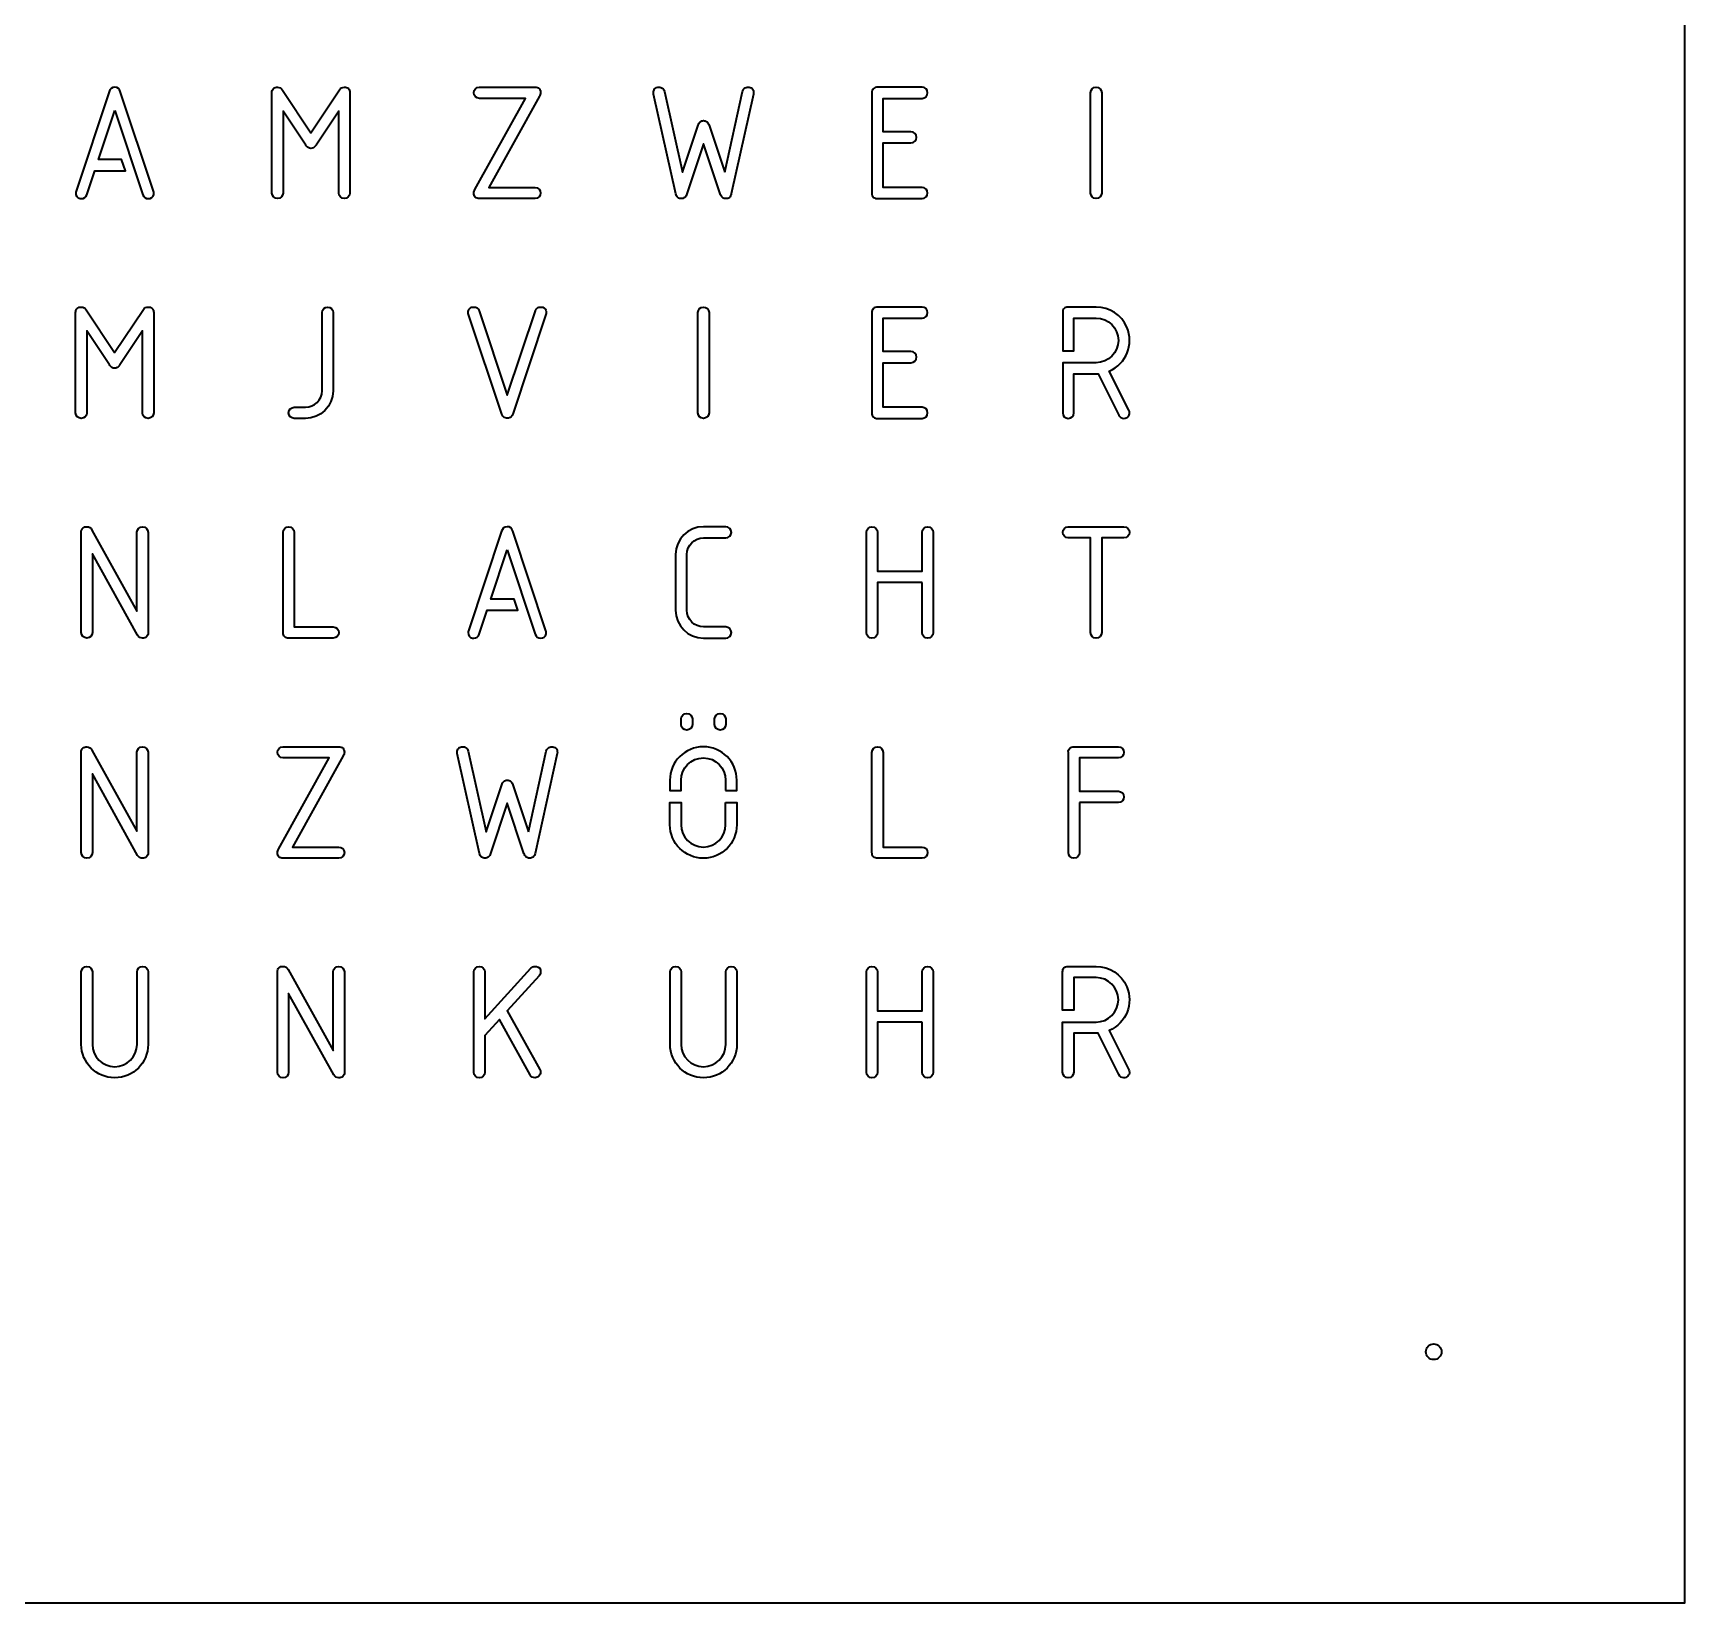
# Model space of a CAD drawing. Header units: inches. Extents: x 0 to 500, y -500 to 0.
# Drawn here: x 237 to 500, y -500 to -250 of the extents above; entities that cross this region are included whole.
import ezdxf

# ---------------------------------------------------------------- set-up
doc = ezdxf.new("R2010")
doc.units = ezdxf.units.IN
doc.header["$MEASUREMENT"] = 0
doc.layers.add('Nachzeichnen', color=7, linetype='Continuous')

msp = doc.modelspace()

# ---------------------------------------------------------------- linework, layer by layer
at = {"layer": 'Nachzeichnen', "color": 250, "lineweight": 35}
msp.add_lwpolyline([(0, -500), (500, -500), (500, 0), (0, 0), (0, -500)], dxfattribs=at)
for points, knots in [([(250.03, -262.33), (250.03, -262.33), (247.42, -270.15), (247.42, -270.15), (247.42, -270.15), (251.11, -270.15), (251.11, -270.15), (251.11, -270.15), (251.71, -271.93), (251.71, -271.93), (251.71, -271.93), (246.83, -271.93), (246.83, -271.93), (246.83, -271.93), (245.56, -275.76), (245.56, -275.76), (245.45, -276.14), (245.1, -276.39), (244.71, -276.36), (244.64, -276.37), (244.56, -276.37), (244.49, -276.36), (244.06, -276.3), (243.76, -275.9), (243.82, -275.47), (243.82, -275.38), (243.83, -275.28), (243.86, -275.19), (243.86, -275.19), (249.14, -259.34), (249.14, -259.34), (249.23, -258.92), (249.6, -258.63), (250.03, -258.63), (250.45, -258.62), (250.81, -258.9), (250.9, -259.31), (250.9, -259.31), (256.2, -275.19), (256.2, -275.19), (256.23, -275.28), (256.24, -275.38), (256.24, -275.47), (256.25, -275.55), (256.25, -275.62), (256.24, -275.69), (256.18, -276.12), (255.78, -276.42), (255.35, -276.36), (254.96, -276.39), (254.6, -276.14), (254.5, -275.76), (254.5, -275.76), (250.03, -262.33), (250.03, -262.33)], [0, 0, 0, 0, 1, 1, 1, 2, 2, 2, 3, 3, 3, 4, 4, 4, 5, 5, 5, 6, 6, 6, 7, 7, 7, 8, 8, 8, 9, 9, 9, 10, 10, 10, 11, 11, 11, 12, 12, 12, 13, 13, 13, 14, 14, 14, 15, 15, 15, 16, 16, 16, 17, 17, 17, 18, 18, 18, 18]), ([(280.41, -267.85), (280.51, -268.01), (280.64, -268.14), (280.8, -268.25), (281.06, -268.43), (281.41, -268.43), (281.67, -268.26), (281.83, -268.15), (281.96, -268.01), (282.07, -267.85), (282.07, -267.85), (285.68, -262.44), (285.68, -262.44), (285.68, -262.44), (285.68, -275.48), (285.68, -275.48), (285.68, -275.97), (286.08, -276.37), (286.57, -276.37), (287.06, -276.37), (287.45, -275.97), (287.45, -275.48), (287.45, -275.48), (287.45, -259.52), (287.45, -259.52), (287.47, -259.27), (287.39, -259.03), (287.22, -258.84), (287.04, -258.69), (286.8, -258.62), (286.57, -258.63), (286.26, -258.62), (285.98, -258.77), (285.81, -259.02), (285.81, -259.02), (281.25, -265.89), (281.25, -265.89), (281.25, -265.89), (276.71, -259.08), (276.71, -259.08), (276.54, -258.8), (276.25, -258.63), (275.93, -258.63), (275.69, -258.62), (275.45, -258.7), (275.27, -258.85), (275.1, -259.03), (275.02, -259.27), (275.04, -259.52), (275.04, -259.52), (275.04, -275.48), (275.04, -275.48), (275.04, -275.97), (275.44, -276.37), (275.93, -276.37), (276.42, -276.37), (276.81, -275.97), (276.81, -275.48), (276.81, -275.48), (276.81, -262.44), (276.81, -262.44), (276.81, -262.44), (280.41, -267.85), (280.41, -267.85)], [0, 0, 0, 0, 1, 1, 1, 2, 2, 2, 3, 3, 3, 4, 4, 4, 5, 5, 5, 6, 6, 6, 7, 7, 7, 8, 8, 8, 9, 9, 9, 10, 10, 10, 11, 11, 11, 12, 12, 12, 13, 13, 13, 14, 14, 14, 15, 15, 15, 16, 16, 16, 17, 17, 17, 18, 18, 18, 19, 19, 19, 20, 20, 20, 21, 21, 21, 21]), ([(307.35, -274.94), (307.25, -275.1), (307.19, -275.29), (307.18, -275.48), (307.15, -275.72), (307.23, -275.96), (307.39, -276.14), (307.57, -276.3), (307.82, -276.38), (308.06, -276.37), (308.06, -276.37), (316.93, -276.37), (316.93, -276.37), (317.42, -276.37), (317.82, -275.97), (317.82, -275.48), (317.82, -274.99), (317.42, -274.59), (316.93, -274.59), (316.93, -274.59), (309.58, -274.59), (309.58, -274.59), (309.58, -274.59), (317.64, -260.06), (317.64, -260.06), (317.75, -259.89), (317.81, -259.7), (317.82, -259.5), (317.83, -259.27), (317.76, -259.04), (317.61, -258.86), (317.43, -258.69), (317.18, -258.61), (316.93, -258.63), (316.93, -258.63), (308.06, -258.63), (308.06, -258.63), (307.57, -258.63), (307.18, -259.03), (307.18, -259.52), (307.18, -260.01), (307.57, -260.4), (308.06, -260.4), (308.06, -260.4), (315.43, -260.4), (315.43, -260.4), (315.43, -260.4), (307.35, -274.94), (307.35, -274.94)], [0, 0, 0, 0, 1, 1, 1, 2, 2, 2, 3, 3, 3, 4, 4, 4, 5, 5, 5, 6, 6, 6, 7, 7, 7, 8, 8, 8, 9, 9, 9, 10, 10, 10, 11, 11, 11, 12, 12, 12, 13, 13, 13, 14, 14, 14, 15, 15, 15, 16, 16, 16, 16]), ([(347.12, -272.15), (347.12, -272.15), (344.64, -264.69), (344.64, -264.69), (344.58, -264.49), (344.47, -264.31), (344.32, -264.16), (344.16, -264.02), (343.96, -263.95), (343.75, -263.95), (343.55, -263.95), (343.35, -264.02), (343.2, -264.15), (343.05, -264.3), (342.94, -264.49), (342.88, -264.69), (342.88, -264.69), (340.38, -272.18), (340.38, -272.18), (340.38, -272.18), (337.53, -259.33), (337.53, -259.33), (337.49, -259.11), (337.36, -258.91), (337.18, -258.77), (337.02, -258.68), (336.84, -258.63), (336.66, -258.63), (336.4, -258.62), (336.15, -258.71), (335.97, -258.88), (335.82, -259.06), (335.75, -259.29), (335.77, -259.52), (335.77, -259.59), (335.78, -259.66), (335.8, -259.72), (335.8, -259.72), (339.33, -275.6), (339.33, -275.6), (339.37, -275.84), (339.49, -276.05), (339.67, -276.21), (339.82, -276.32), (340.01, -276.38), (340.2, -276.37), (340.39, -276.37), (340.58, -276.31), (340.73, -276.19), (340.91, -276.04), (341.04, -275.83), (341.1, -275.6), (341.1, -275.6), (343.75, -267.63), (343.75, -267.63), (343.75, -267.63), (346.41, -275.6), (346.41, -275.6), (346.48, -275.83), (346.61, -276.04), (346.79, -276.2), (346.93, -276.31), (347.11, -276.37), (347.3, -276.37), (347.5, -276.38), (347.7, -276.32), (347.86, -276.19), (348.03, -276.05), (348.14, -275.85), (348.17, -275.63), (348.17, -275.63), (351.7, -259.72), (351.7, -259.72), (351.72, -259.66), (351.73, -259.59), (351.73, -259.52), (351.75, -259.27), (351.66, -259.02), (351.49, -258.83), (351.31, -258.69), (351.08, -258.62), (350.84, -258.63), (350.62, -258.62), (350.41, -258.69), (350.24, -258.83), (350.1, -258.97), (350.01, -259.14), (349.97, -259.33), (349.97, -259.33), (347.12, -272.15), (347.12, -272.15)], [0, 0, 0, 0, 1, 1, 1, 2, 2, 2, 3, 3, 3, 4, 4, 4, 5, 5, 5, 6, 6, 6, 7, 7, 7, 8, 8, 8, 9, 9, 9, 10, 10, 10, 11, 11, 11, 12, 12, 12, 13, 13, 13, 14, 14, 14, 15, 15, 15, 16, 16, 16, 17, 17, 17, 18, 18, 18, 19, 19, 19, 20, 20, 20, 21, 21, 21, 22, 22, 22, 23, 23, 23, 24, 24, 24, 25, 25, 25, 26, 26, 26, 27, 27, 27, 28, 28, 28, 29, 29, 29, 30, 30, 30, 30]), ([(378.55, -258.63), (378.55, -258.63), (378.55, -258.63), (378.55, -258.63), (379.04, -258.63), (379.43, -259.03), (379.43, -259.52), (379.43, -260.01), (379.04, -260.41), (378.55, -260.41), (378.55, -260.41), (372.34, -260.41), (372.34, -260.41), (372.34, -260.41), (372.34, -265.73), (372.34, -265.73), (372.34, -265.73), (376.75, -265.73), (376.75, -265.73), (376.76, -265.73), (376.77, -265.73), (376.77, -265.73), (377.26, -265.73), (377.66, -266.12), (377.66, -266.61), (377.66, -267.1), (377.26, -267.5), (376.77, -267.5), (376.77, -267.5), (372.34, -267.5), (372.34, -267.5), (372.34, -267.5), (372.34, -274.59), (372.34, -274.59), (372.34, -274.59), (378.55, -274.59), (378.55, -274.59), (379.04, -274.59), (379.43, -274.99), (379.43, -275.48), (379.43, -275.97), (379.04, -276.37), (378.55, -276.37), (378.55, -276.37), (371.45, -276.37), (371.45, -276.37), (371.23, -276.38), (371.01, -276.31), (370.83, -276.18), (370.64, -276), (370.55, -275.74), (370.56, -275.48), (370.56, -275.48), (370.56, -259.52), (370.56, -259.52), (370.55, -259.28), (370.63, -259.05), (370.78, -258.86), (370.96, -258.7), (371.21, -258.62), (371.45, -258.63), (371.45, -258.63), (378.55, -258.63), (378.55, -258.63)], [0, 0, 0, 0, 1, 1, 1, 2, 2, 2, 3, 3, 3, 4, 4, 4, 5, 5, 5, 6, 6, 6, 7, 7, 7, 8, 8, 8, 9, 9, 9, 10, 10, 10, 11, 11, 11, 12, 12, 12, 13, 13, 13, 14, 14, 14, 15, 15, 15, 16, 16, 16, 17, 17, 17, 18, 18, 18, 19, 19, 19, 20, 20, 20, 21, 21, 21, 21]), ([(407.14, -259.52), (407.14, -259.03), (406.74, -258.63), (406.25, -258.63), (405.77, -258.63), (405.37, -259.03), (405.37, -259.52), (405.37, -259.52), (405.37, -275.48), (405.37, -275.48), (405.37, -275.97), (405.77, -276.37), (406.26, -276.37), (406.75, -276.37), (407.14, -275.97), (407.14, -275.48), (407.14, -275.48), (407.14, -259.52), (407.14, -259.52)], [0, 0, 0, 0, 1, 1, 1, 2, 2, 2, 3, 3, 3, 4, 4, 4, 5, 5, 5, 6, 6, 6, 6]), ([(249.17, -302.85), (249.27, -303.01), (249.4, -303.14), (249.55, -303.25), (249.81, -303.43), (250.16, -303.43), (250.42, -303.26), (250.58, -303.15), (250.72, -303.01), (250.82, -302.85), (250.82, -302.85), (254.43, -297.43), (254.43, -297.43), (254.43, -297.43), (254.43, -310.48), (254.43, -310.48), (254.43, -310.97), (254.83, -311.37), (255.32, -311.37), (255.81, -311.37), (256.21, -310.97), (256.21, -310.48), (256.21, -310.48), (256.21, -294.52), (256.21, -294.52), (256.23, -294.27), (256.14, -294.03), (255.97, -293.84), (255.79, -293.69), (255.56, -293.62), (255.32, -293.63), (255.02, -293.62), (254.73, -293.77), (254.57, -294.02), (254.57, -294.02), (250, -300.89), (250, -300.89), (250, -300.89), (245.46, -294.08), (245.46, -294.08), (245.29, -293.8), (245, -293.63), (244.68, -293.63), (244.44, -293.62), (244.21, -293.69), (244.02, -293.85), (243.86, -294.03), (243.77, -294.27), (243.79, -294.52), (243.79, -294.52), (243.79, -310.48), (243.79, -310.48), (243.79, -310.97), (244.19, -311.37), (244.68, -311.37), (245.17, -311.37), (245.56, -310.97), (245.56, -310.48), (245.56, -310.48), (245.56, -297.43), (245.56, -297.43), (245.56, -297.43), (249.17, -302.85), (249.17, -302.85)], [0, 0, 0, 0, 1, 1, 1, 2, 2, 2, 3, 3, 3, 4, 4, 4, 5, 5, 5, 6, 6, 6, 7, 7, 7, 8, 8, 8, 9, 9, 9, 10, 10, 10, 11, 11, 11, 12, 12, 12, 13, 13, 13, 14, 14, 14, 15, 15, 15, 16, 16, 16, 17, 17, 17, 18, 18, 18, 19, 19, 19, 20, 20, 20, 21, 21, 21, 21]), ([(284.79, -294.52), (284.79, -294.03), (284.4, -293.63), (283.91, -293.63), (283.42, -293.63), (283.02, -294.03), (283.02, -294.52), (283.02, -294.52), (283.02, -306.93), (283.02, -306.93), (283.02, -306.94), (283.02, -306.95), (283.02, -306.96), (283.01, -308.42), (281.82, -309.6), (280.36, -309.59), (280.36, -309.59), (278.59, -309.59), (278.59, -309.59), (278.1, -309.59), (277.7, -309.99), (277.7, -310.48), (277.7, -310.97), (278.1, -311.37), (278.59, -311.37), (278.59, -311.37), (280.36, -311.37), (280.36, -311.37), (282.8, -311.38), (284.78, -309.41), (284.79, -306.97), (284.79, -306.96), (284.79, -306.95), (284.79, -306.93), (284.79, -306.93), (284.79, -294.52), (284.79, -294.52)], [0, 0, 0, 0, 1, 1, 1, 2, 2, 2, 3, 3, 3, 4, 4, 4, 5, 5, 5, 6, 6, 6, 7, 7, 7, 8, 8, 8, 9, 9, 9, 10, 10, 10, 11, 11, 11, 12, 12, 12, 12]), ([(318.67, -294.8), (318.7, -294.71), (318.71, -294.61), (318.71, -294.52), (318.73, -294.26), (318.64, -294.01), (318.45, -293.82), (318.27, -293.69), (318.05, -293.63), (317.82, -293.63), (317.61, -293.62), (317.41, -293.69), (317.25, -293.81), (317.12, -293.93), (317.02, -294.07), (316.98, -294.24), (316.98, -294.24), (312.5, -307.66), (312.5, -307.66), (312.5, -307.66), (308.03, -294.24), (308.03, -294.24), (307.97, -294.06), (307.86, -293.9), (307.71, -293.78), (307.56, -293.68), (307.37, -293.63), (307.18, -293.63), (306.94, -293.62), (306.7, -293.7), (306.52, -293.85), (306.36, -294.03), (306.28, -294.28), (306.29, -294.52), (306.29, -294.61), (306.31, -294.71), (306.33, -294.8), (306.33, -294.8), (311.63, -310.68), (311.63, -310.68), (311.75, -311.16), (312.23, -311.46), (312.72, -311.34), (313.04, -311.26), (313.29, -311.01), (313.37, -310.68), (313.37, -310.68), (318.67, -294.8), (318.67, -294.8)], [0, 0, 0, 0, 1, 1, 1, 2, 2, 2, 3, 3, 3, 4, 4, 4, 5, 5, 5, 6, 6, 6, 7, 7, 7, 8, 8, 8, 9, 9, 9, 10, 10, 10, 11, 11, 11, 12, 12, 12, 13, 13, 13, 14, 14, 14, 15, 15, 15, 16, 16, 16, 16]), ([(344.63, -294.52), (344.63, -294.03), (344.23, -293.63), (343.74, -293.63), (343.25, -293.63), (342.86, -294.03), (342.86, -294.52), (342.86, -294.52), (342.86, -310.48), (342.86, -310.48), (342.86, -310.97), (343.25, -311.37), (343.74, -311.37), (344.23, -311.37), (344.63, -310.97), (344.63, -310.48), (344.63, -310.48), (344.63, -294.52), (344.63, -294.52)], [0, 0, 0, 0, 1, 1, 1, 2, 2, 2, 3, 3, 3, 4, 4, 4, 5, 5, 5, 6, 6, 6, 6]), ([(378.55, -293.63), (378.55, -293.63), (378.55, -293.63), (378.55, -293.63), (379.04, -293.63), (379.43, -294.03), (379.43, -294.52), (379.43, -295.01), (379.04, -295.4), (378.55, -295.4), (378.55, -295.4), (372.34, -295.4), (372.34, -295.4), (372.34, -295.4), (372.34, -300.72), (372.34, -300.72), (372.34, -300.72), (376.75, -300.72), (376.75, -300.72), (376.76, -300.72), (376.77, -300.72), (376.77, -300.72), (377.26, -300.72), (377.66, -301.12), (377.66, -301.61), (377.66, -302.1), (377.26, -302.5), (376.77, -302.5), (376.77, -302.5), (372.34, -302.5), (372.34, -302.5), (372.34, -302.5), (372.34, -309.59), (372.34, -309.59), (372.34, -309.59), (378.55, -309.59), (378.55, -309.59), (379.04, -309.59), (379.43, -309.99), (379.43, -310.48), (379.43, -310.97), (379.04, -311.37), (378.55, -311.37), (378.55, -311.37), (371.45, -311.37), (371.45, -311.37), (371.23, -311.38), (371.01, -311.31), (370.83, -311.18), (370.64, -311), (370.55, -310.74), (370.56, -310.48), (370.56, -310.48), (370.56, -294.52), (370.56, -294.52), (370.55, -294.28), (370.63, -294.05), (370.78, -293.86), (370.96, -293.7), (371.21, -293.62), (371.45, -293.63), (371.45, -293.63), (378.55, -293.63), (378.55, -293.63)], [0, 0, 0, 0, 1, 1, 1, 2, 2, 2, 3, 3, 3, 4, 4, 4, 5, 5, 5, 6, 6, 6, 7, 7, 7, 8, 8, 8, 9, 9, 9, 10, 10, 10, 11, 11, 11, 12, 12, 12, 13, 13, 13, 14, 14, 14, 15, 15, 15, 16, 16, 16, 17, 17, 17, 18, 18, 18, 19, 19, 19, 20, 20, 20, 21, 21, 21, 21]), ([(406.26, -295.4), (408.21, -295.4), (409.8, -296.99), (409.8, -298.95), (409.8, -300.91), (408.21, -302.5), (406.25, -302.5), (406.25, -302.5), (400.93, -302.5), (400.93, -302.5), (400.93, -302.5), (400.93, -310.48), (400.93, -310.48), (400.93, -310.97), (401.33, -311.37), (401.82, -311.37), (402.31, -311.37), (402.71, -310.97), (402.71, -310.48), (402.71, -310.48), (402.71, -304.27), (402.71, -304.27), (402.71, -304.27), (406.25, -304.27), (406.25, -304.27), (406.36, -304.27), (406.47, -304.27), (406.58, -304.26), (406.58, -304.26), (409.88, -310.87), (409.88, -310.87), (410.02, -311.19), (410.34, -311.38), (410.69, -311.37), (410.92, -311.37), (411.15, -311.27), (411.31, -311.1), (411.48, -310.94), (411.58, -310.71), (411.58, -310.48), (411.57, -310.34), (411.53, -310.2), (411.47, -310.08), (411.47, -310.08), (408.35, -303.84), (408.35, -303.84), (411.05, -302.68), (412.3, -299.56), (411.15, -296.86), (410.31, -294.9), (408.38, -293.63), (406.25, -293.63), (406.25, -293.63), (401.82, -293.63), (401.82, -293.63), (401.68, -293.63), (401.55, -293.65), (401.42, -293.69), (401.21, -293.76), (401.04, -293.93), (400.98, -294.15), (400.95, -294.27), (400.93, -294.39), (400.93, -294.52), (400.93, -294.52), (400.93, -300.6), (400.93, -300.6), (400.93, -300.6), (402.71, -300.6), (402.71, -300.6), (402.71, -300.6), (402.71, -295.4), (402.71, -295.4), (402.71, -295.4), (406.25, -295.4), (406.25, -295.4)], [0, 0, 0, 0, 1, 1, 1, 2, 2, 2, 3, 3, 3, 4, 4, 4, 5, 5, 5, 6, 6, 6, 7, 7, 7, 8, 8, 8, 9, 9, 9, 10, 10, 10, 11, 11, 11, 12, 12, 12, 13, 13, 13, 14, 14, 14, 15, 15, 15, 16, 16, 16, 17, 17, 17, 18, 18, 18, 19, 19, 19, 20, 20, 20, 21, 21, 21, 22, 22, 22, 23, 23, 23, 24, 24, 24, 25, 25, 25, 25]), ([(253.66, -345.91), (253.81, -346.2), (254.11, -346.37), (254.44, -346.35), (254.67, -346.37), (254.9, -346.3), (255.08, -346.15), (255.26, -345.97), (255.34, -345.72), (255.32, -345.47), (255.32, -345.47), (255.32, -329.51), (255.32, -329.51), (255.32, -329.02), (254.93, -328.62), (254.44, -328.62), (253.95, -328.62), (253.55, -329.01), (253.55, -329.5), (253.55, -329.5), (253.55, -342.04), (253.55, -342.04), (253.55, -342.04), (246.39, -329.14), (246.39, -329.14), (246.24, -328.82), (245.92, -328.62), (245.57, -328.62), (245.34, -328.6), (245.11, -328.67), (244.93, -328.82), (244.75, -329), (244.66, -329.25), (244.68, -329.51), (244.68, -329.51), (244.68, -345.47), (244.68, -345.47), (244.68, -345.96), (245.08, -346.35), (245.57, -346.35), (246.06, -346.35), (246.46, -345.96), (246.46, -345.47), (246.46, -345.47), (246.46, -332.92), (246.46, -332.92), (246.46, -332.92), (253.66, -345.91), (253.66, -345.91)], [0, 0, 0, 0, 1, 1, 1, 2, 2, 2, 3, 3, 3, 4, 4, 4, 5, 5, 5, 6, 6, 6, 7, 7, 7, 8, 8, 8, 9, 9, 9, 10, 10, 10, 11, 11, 11, 12, 12, 12, 13, 13, 13, 14, 14, 14, 15, 15, 15, 16, 16, 16, 16]), ([(277.7, -346.35), (277.7, -346.35), (284.79, -346.35), (284.79, -346.35), (285.28, -346.35), (285.68, -345.96), (285.68, -345.47), (285.68, -344.98), (285.28, -344.58), (284.79, -344.58), (284.79, -344.58), (278.59, -344.58), (278.59, -344.58), (278.59, -344.58), (278.59, -329.51), (278.59, -329.51), (278.59, -329.02), (278.19, -328.62), (277.7, -328.62), (277.21, -328.62), (276.81, -329.02), (276.81, -329.51), (276.81, -329.51), (276.81, -345.47), (276.81, -345.47), (276.8, -345.72), (276.89, -345.98), (277.07, -346.16), (277.25, -346.3), (277.47, -346.37), (277.7, -346.35)], [0, 0, 0, 0, 1, 1, 1, 2, 2, 2, 3, 3, 3, 4, 4, 4, 5, 5, 5, 6, 6, 6, 7, 7, 7, 8, 8, 8, 9, 9, 9, 10, 10, 10, 10]), ([(312.5, -332.32), (312.5, -332.32), (309.89, -340.14), (309.89, -340.14), (309.89, -340.14), (313.58, -340.14), (313.58, -340.14), (313.58, -340.14), (314.17, -341.91), (314.17, -341.91), (314.17, -341.91), (309.3, -341.91), (309.3, -341.91), (309.3, -341.91), (308.02, -345.74), (308.02, -345.74), (307.92, -346.12), (307.57, -346.38), (307.18, -346.35), (307.1, -346.36), (307.03, -346.36), (306.96, -346.35), (306.53, -346.29), (306.23, -345.89), (306.29, -345.46), (306.29, -345.37), (306.3, -345.27), (306.33, -345.18), (306.33, -345.18), (311.61, -329.33), (311.61, -329.33), (311.7, -328.91), (312.07, -328.61), (312.5, -328.61), (312.91, -328.6), (313.28, -328.89), (313.37, -329.3), (313.37, -329.3), (318.66, -345.18), (318.66, -345.18), (318.69, -345.27), (318.71, -345.37), (318.71, -345.46), (318.71, -345.53), (318.71, -345.61), (318.71, -345.68), (318.65, -346.11), (318.25, -346.41), (317.82, -346.35), (317.43, -346.38), (317.07, -346.12), (316.97, -345.74), (316.97, -345.74), (312.5, -332.32), (312.5, -332.32)], [0, 0, 0, 0, 1, 1, 1, 2, 2, 2, 3, 3, 3, 4, 4, 4, 5, 5, 5, 6, 6, 6, 7, 7, 7, 8, 8, 8, 9, 9, 9, 10, 10, 10, 11, 11, 11, 12, 12, 12, 13, 13, 13, 14, 14, 14, 15, 15, 15, 16, 16, 16, 17, 17, 17, 18, 18, 18, 18]), ([(341.09, -341.92), (341.09, -343.39), (342.28, -344.58), (343.75, -344.58), (343.75, -344.58), (347.3, -344.58), (347.3, -344.58), (347.79, -344.58), (348.18, -344.98), (348.18, -345.47), (348.18, -345.96), (347.79, -346.36), (347.3, -346.36), (347.3, -346.36), (343.75, -346.36), (343.75, -346.36), (343.74, -346.36), (343.74, -346.36), (343.73, -346.36), (341.29, -346.35), (339.31, -344.37), (339.31, -341.92), (339.31, -341.92), (339.31, -333.05), (339.31, -333.05), (339.31, -333.05), (339.31, -333.04), (339.31, -333.04), (339.32, -330.6), (341.3, -328.62), (343.75, -328.62), (343.75, -328.62), (347.3, -328.62), (347.3, -328.62), (347.79, -328.62), (348.18, -329.02), (348.18, -329.51), (348.18, -330), (347.79, -330.39), (347.3, -330.39), (347.3, -330.39), (343.75, -330.39), (343.75, -330.39), (342.29, -330.39), (341.09, -331.57), (341.09, -333.03), (341.09, -333.04), (341.09, -333.05), (341.09, -333.05), (341.09, -333.05), (341.09, -341.92), (341.09, -341.92)], [0, 0, 0, 0, 1, 1, 1, 2, 2, 2, 3, 3, 3, 4, 4, 4, 5, 5, 5, 6, 6, 6, 7, 7, 7, 8, 8, 8, 9, 9, 9, 10, 10, 10, 11, 11, 11, 12, 12, 12, 13, 13, 13, 14, 14, 14, 15, 15, 15, 16, 16, 16, 17, 17, 17, 17]), ([(378.55, -337.49), (378.55, -337.49), (378.55, -345.47), (378.55, -345.47), (378.55, -345.96), (378.94, -346.36), (379.43, -346.36), (379.92, -346.36), (380.32, -345.96), (380.32, -345.47), (380.32, -345.47), (380.32, -329.51), (380.32, -329.51), (380.32, -329.02), (379.92, -328.62), (379.43, -328.62), (378.94, -328.62), (378.55, -329.02), (378.55, -329.51), (378.55, -329.52), (378.55, -329.53), (378.55, -329.54), (378.55, -329.54), (378.55, -335.71), (378.55, -335.71), (378.55, -335.71), (371.45, -335.71), (371.45, -335.71), (371.45, -335.71), (371.45, -329.51), (371.45, -329.51), (371.45, -329.02), (371.05, -328.62), (370.56, -328.62), (370.08, -328.62), (369.68, -329.02), (369.68, -329.51), (369.68, -329.51), (369.68, -345.47), (369.68, -345.47), (369.68, -345.96), (370.07, -346.36), (370.56, -346.36), (371.05, -346.36), (371.45, -345.96), (371.45, -345.47), (371.45, -345.47), (371.45, -337.49), (371.45, -337.49), (371.45, -337.49), (378.55, -337.49), (378.55, -337.49)], [0, 0, 0, 0, 1, 1, 1, 2, 2, 2, 3, 3, 3, 4, 4, 4, 5, 5, 5, 6, 6, 6, 7, 7, 7, 8, 8, 8, 9, 9, 9, 10, 10, 10, 11, 11, 11, 12, 12, 12, 13, 13, 13, 14, 14, 14, 15, 15, 15, 16, 16, 16, 17, 17, 17, 17]), ([(405.37, -345.47), (405.37, -345.96), (405.77, -346.36), (406.26, -346.36), (406.75, -346.36), (407.14, -345.96), (407.14, -345.47), (407.14, -345.47), (407.14, -330.39), (407.14, -330.39), (407.14, -330.39), (410.69, -330.39), (410.69, -330.39), (411.18, -330.39), (411.58, -330), (411.58, -329.51), (411.58, -329.02), (411.18, -328.62), (410.69, -328.62), (410.69, -328.62), (401.82, -328.62), (401.82, -328.62), (401.33, -328.62), (400.94, -329.02), (400.94, -329.51), (400.94, -330), (401.33, -330.39), (401.82, -330.39), (401.82, -330.39), (405.37, -330.39), (405.37, -330.39), (405.37, -330.39), (405.37, -345.47), (405.37, -345.47)], [0, 0, 0, 0, 1, 1, 1, 2, 2, 2, 3, 3, 3, 4, 4, 4, 5, 5, 5, 6, 6, 6, 7, 7, 7, 8, 8, 8, 9, 9, 9, 10, 10, 10, 11, 11, 11, 11]), ([(341.97, -359.23), (341.97, -358.74), (341.57, -358.34), (341.08, -358.34), (340.59, -358.34), (340.2, -358.74), (340.2, -359.23), (340.2, -359.23), (340.2, -360.12), (340.2, -360.12), (340.2, -360.61), (340.59, -361), (341.08, -361), (341.57, -361), (341.97, -360.61), (341.97, -360.12), (341.97, -360.12), (341.97, -359.23), (341.97, -359.23)], [0, 0, 0, 0, 1, 1, 1, 2, 2, 2, 3, 3, 3, 4, 4, 4, 5, 5, 5, 6, 6, 6, 6]), ([(347.29, -359.23), (347.29, -358.74), (346.89, -358.34), (346.4, -358.34), (345.91, -358.34), (345.52, -358.74), (345.52, -359.23), (345.52, -359.23), (345.52, -360.12), (345.52, -360.12), (345.52, -360.61), (345.91, -361), (346.4, -361), (346.89, -361), (347.29, -360.61), (347.29, -360.12), (347.29, -360.12), (347.29, -359.23), (347.29, -359.23)], [0, 0, 0, 0, 1, 1, 1, 2, 2, 2, 3, 3, 3, 4, 4, 4, 5, 5, 5, 6, 6, 6, 6]), ([(253.55, -364.54), (253.55, -364.54), (253.55, -377.08), (253.55, -377.08), (253.55, -377.08), (246.39, -364.18), (246.39, -364.18), (246.24, -363.86), (245.92, -363.66), (245.57, -363.66), (245.34, -363.64), (245.11, -363.71), (244.93, -363.86), (244.74, -364.04), (244.65, -364.29), (244.68, -364.54), (244.68, -364.54), (244.68, -380.51), (244.68, -380.51), (244.68, -381), (245.08, -381.39), (245.57, -381.39), (246.06, -381.39), (246.45, -381), (246.45, -380.51), (246.45, -380.51), (246.45, -367.96), (246.45, -367.96), (246.45, -367.96), (253.65, -380.95), (253.65, -380.95), (253.8, -381.24), (254.11, -381.41), (254.43, -381.39), (254.67, -381.41), (254.9, -381.34), (255.08, -381.19), (255.25, -381.01), (255.34, -380.76), (255.32, -380.51), (255.32, -380.51), (255.32, -364.54), (255.32, -364.54), (255.32, -364.05), (254.92, -363.66), (254.43, -363.66), (253.94, -363.66), (253.55, -364.05), (253.55, -364.54)], [0, 0, 0, 0, 1, 1, 1, 2, 2, 2, 3, 3, 3, 4, 4, 4, 5, 5, 5, 6, 6, 6, 7, 7, 7, 8, 8, 8, 9, 9, 9, 10, 10, 10, 11, 11, 11, 12, 12, 12, 13, 13, 13, 14, 14, 14, 15, 15, 15, 16, 16, 16, 16]), ([(276.1, -379.97), (276, -380.13), (275.94, -380.32), (275.93, -380.51), (275.9, -380.75), (275.98, -380.98), (276.14, -381.16), (276.32, -381.33), (276.57, -381.41), (276.81, -381.39), (276.81, -381.39), (285.68, -381.39), (285.68, -381.39), (286.17, -381.39), (286.57, -381), (286.57, -380.51), (286.57, -380.02), (286.17, -379.62), (285.68, -379.62), (285.68, -379.62), (278.33, -379.62), (278.33, -379.62), (278.33, -379.62), (286.39, -365.08), (286.39, -365.08), (286.5, -364.92), (286.56, -364.73), (286.57, -364.53), (286.58, -364.3), (286.51, -364.07), (286.36, -363.89), (286.18, -363.72), (285.93, -363.64), (285.68, -363.66), (285.68, -363.66), (276.81, -363.66), (276.81, -363.66), (276.32, -363.66), (275.93, -364.05), (275.93, -364.54), (275.93, -365.03), (276.32, -365.43), (276.81, -365.43), (276.81, -365.43), (284.17, -365.43), (284.17, -365.43), (284.17, -365.43), (276.1, -379.97), (276.1, -379.97)], [0, 0, 0, 0, 1, 1, 1, 2, 2, 2, 3, 3, 3, 4, 4, 4, 5, 5, 5, 6, 6, 6, 7, 7, 7, 8, 8, 8, 9, 9, 9, 10, 10, 10, 11, 11, 11, 12, 12, 12, 13, 13, 13, 14, 14, 14, 15, 15, 15, 16, 16, 16, 16]), ([(315.87, -377.18), (315.87, -377.18), (313.39, -369.72), (313.39, -369.72), (313.33, -369.52), (313.22, -369.33), (313.07, -369.19), (312.91, -369.05), (312.71, -368.97), (312.5, -368.98), (312.3, -368.97), (312.1, -369.04), (311.95, -369.18), (311.8, -369.32), (311.69, -369.51), (311.63, -369.72), (311.63, -369.72), (309.13, -377.2), (309.13, -377.2), (309.13, -377.2), (306.28, -364.36), (306.28, -364.36), (306.24, -364.13), (306.11, -363.93), (305.93, -363.8), (305.77, -363.7), (305.59, -363.65), (305.41, -363.66), (305.15, -363.64), (304.9, -363.73), (304.72, -363.91), (304.57, -364.09), (304.5, -364.32), (304.52, -364.55), (304.52, -364.61), (304.53, -364.68), (304.55, -364.75), (304.55, -364.75), (308.08, -380.63), (308.08, -380.63), (308.12, -380.86), (308.24, -381.08), (308.42, -381.23), (308.57, -381.35), (308.76, -381.4), (308.95, -381.39), (309.14, -381.4), (309.33, -381.34), (309.48, -381.22), (309.66, -381.06), (309.79, -380.86), (309.85, -380.63), (309.85, -380.63), (312.5, -372.66), (312.5, -372.66), (312.5, -372.66), (315.16, -380.63), (315.16, -380.63), (315.23, -380.86), (315.36, -381.07), (315.54, -381.23), (315.68, -381.34), (315.86, -381.4), (316.05, -381.39), (316.25, -381.4), (316.45, -381.34), (316.61, -381.22), (316.78, -381.07), (316.89, -380.87), (316.92, -380.66), (316.92, -380.66), (320.45, -364.75), (320.45, -364.75), (320.47, -364.68), (320.48, -364.61), (320.48, -364.55), (320.5, -364.29), (320.41, -364.04), (320.24, -363.86), (320.06, -363.71), (319.83, -363.64), (319.59, -363.66), (319.37, -363.65), (319.16, -363.72), (318.99, -363.86), (318.85, -363.99), (318.76, -364.17), (318.72, -364.36), (318.72, -364.36), (315.87, -377.18), (315.87, -377.18)], [0, 0, 0, 0, 1, 1, 1, 2, 2, 2, 3, 3, 3, 4, 4, 4, 5, 5, 5, 6, 6, 6, 7, 7, 7, 8, 8, 8, 9, 9, 9, 10, 10, 10, 11, 11, 11, 12, 12, 12, 13, 13, 13, 14, 14, 14, 15, 15, 15, 16, 16, 16, 17, 17, 17, 18, 18, 18, 19, 19, 19, 20, 20, 20, 21, 21, 21, 22, 22, 22, 23, 23, 23, 24, 24, 24, 25, 25, 25, 26, 26, 26, 27, 27, 27, 28, 28, 28, 29, 29, 29, 30, 30, 30, 30]), ([(347.27, -370.63), (347.27, -370.63), (347.27, -368.98), (347.27, -368.98), (347.27, -367.02), (345.68, -365.43), (343.72, -365.43), (341.77, -365.43), (340.18, -367.02), (340.18, -368.98), (340.18, -368.98), (340.18, -370.63), (340.18, -370.63), (340.18, -370.63), (338.4, -370.63), (338.4, -370.63), (338.4, -370.63), (338.4, -368.98), (338.4, -368.98), (338.4, -366.04), (340.79, -363.66), (343.72, -363.66), (346.66, -363.66), (349.05, -366.04), (349.05, -368.98), (349.05, -368.98), (349.05, -370.63), (349.05, -370.63), (349.05, -370.63), (347.27, -370.63), (347.27, -370.63)], [0, 0, 0, 0, 1, 1, 1, 2, 2, 2, 3, 3, 3, 4, 4, 4, 5, 5, 5, 6, 6, 6, 7, 7, 7, 8, 8, 8, 9, 9, 9, 10, 10, 10, 10]), ([(371.45, -381.39), (371.45, -381.39), (378.55, -381.39), (378.55, -381.39), (379.04, -381.39), (379.43, -381), (379.43, -380.51), (379.43, -380.02), (379.04, -379.62), (378.55, -379.62), (378.55, -379.62), (372.34, -379.62), (372.34, -379.62), (372.34, -379.62), (372.34, -364.55), (372.34, -364.55), (372.34, -364.06), (371.94, -363.66), (371.45, -363.66), (370.96, -363.66), (370.57, -364.06), (370.57, -364.55), (370.57, -364.55), (370.57, -380.51), (370.57, -380.51), (370.55, -380.76), (370.64, -381.02), (370.82, -381.2), (371, -381.34), (371.23, -381.41), (371.45, -381.39)], [0, 0, 0, 0, 1, 1, 1, 2, 2, 2, 3, 3, 3, 4, 4, 4, 5, 5, 5, 6, 6, 6, 7, 7, 7, 8, 8, 8, 9, 9, 9, 10, 10, 10, 10]), ([(403.6, -372.53), (403.6, -372.53), (409.81, -372.53), (409.81, -372.53), (410.3, -372.53), (410.69, -372.13), (410.69, -371.64), (410.69, -371.15), (410.3, -370.75), (409.81, -370.75), (409.81, -370.75), (403.6, -370.75), (403.6, -370.75), (403.6, -370.75), (403.6, -365.43), (403.6, -365.43), (403.6, -365.43), (409.81, -365.43), (409.81, -365.43), (410.3, -365.43), (410.69, -365.04), (410.69, -364.55), (410.69, -364.06), (410.3, -363.66), (409.81, -363.66), (409.81, -363.66), (402.71, -363.66), (402.71, -363.66), (402.47, -363.64), (402.23, -363.72), (402.05, -363.88), (401.88, -364.06), (401.8, -364.3), (401.83, -364.55), (401.83, -364.55), (401.83, -380.51), (401.83, -380.51), (401.82, -381), (402.22, -381.4), (402.71, -381.4), (403.2, -381.4), (403.6, -381), (403.6, -380.51), (403.6, -380.51), (403.6, -372.53), (403.6, -372.53)], [0, 0, 0, 0, 1, 1, 1, 2, 2, 2, 3, 3, 3, 4, 4, 4, 5, 5, 5, 6, 6, 6, 7, 7, 7, 8, 8, 8, 9, 9, 9, 10, 10, 10, 11, 11, 11, 12, 12, 12, 13, 13, 13, 14, 14, 14, 15, 15, 15, 15]), ([(347.27, -372.53), (347.27, -372.53), (347.27, -376.07), (347.27, -376.07), (347.27, -378.03), (345.68, -379.62), (343.72, -379.62), (341.77, -379.62), (340.18, -378.03), (340.18, -376.07), (340.18, -376.07), (340.18, -372.53), (340.18, -372.53), (340.18, -372.53), (338.4, -372.53), (338.4, -372.53), (338.4, -372.53), (338.4, -376.07), (338.4, -376.07), (338.4, -379.01), (340.79, -381.4), (343.72, -381.4), (346.66, -381.4), (349.05, -379.01), (349.05, -376.07), (349.05, -376.07), (349.05, -372.53), (349.05, -372.53), (349.05, -372.53), (347.27, -372.53), (347.27, -372.53)], [0, 0, 0, 0, 1, 1, 1, 2, 2, 2, 3, 3, 3, 4, 4, 4, 5, 5, 5, 6, 6, 6, 7, 7, 7, 8, 8, 8, 9, 9, 9, 10, 10, 10, 10]), ([(253.56, -411.05), (253.56, -413.01), (251.97, -414.6), (250.01, -414.6), (248.05, -414.6), (246.46, -413.01), (246.46, -411.05), (246.46, -411.05), (246.46, -399.52), (246.46, -399.52), (246.46, -399.03), (246.06, -398.63), (245.57, -398.63), (245.08, -398.63), (244.69, -399.03), (244.69, -399.52), (244.69, -399.52), (244.69, -411.05), (244.69, -411.05), (244.69, -413.99), (247.07, -416.37), (250.01, -416.37), (252.95, -416.37), (255.33, -413.99), (255.33, -411.05), (255.33, -411.05), (255.33, -399.52), (255.33, -399.52), (255.33, -399.03), (254.93, -398.63), (254.44, -398.63), (253.95, -398.63), (253.56, -399.03), (253.56, -399.52), (253.56, -399.52), (253.56, -411.05), (253.56, -411.05)], [0, 0, 0, 0, 1, 1, 1, 2, 2, 2, 3, 3, 3, 4, 4, 4, 5, 5, 5, 6, 6, 6, 7, 7, 7, 8, 8, 8, 9, 9, 9, 10, 10, 10, 11, 11, 11, 12, 12, 12, 12]), ([(284.79, -399.52), (284.79, -399.52), (284.79, -412.05), (284.79, -412.05), (284.79, -412.05), (277.63, -399.15), (277.63, -399.15), (277.48, -398.84), (277.16, -398.63), (276.81, -398.63), (276.58, -398.62), (276.36, -398.69), (276.17, -398.83), (275.99, -399.01), (275.9, -399.26), (275.93, -399.52), (275.93, -399.52), (275.93, -415.48), (275.93, -415.48), (275.93, -415.97), (276.32, -416.37), (276.81, -416.37), (277.3, -416.37), (277.7, -415.97), (277.7, -415.48), (277.7, -415.48), (277.7, -402.93), (277.7, -402.93), (277.7, -402.93), (284.9, -415.92), (284.9, -415.92), (285.05, -416.21), (285.36, -416.39), (285.68, -416.37), (285.91, -416.38), (286.14, -416.31), (286.33, -416.16), (286.5, -415.98), (286.59, -415.73), (286.57, -415.48), (286.57, -415.48), (286.57, -399.52), (286.57, -399.52), (286.57, -399.03), (286.17, -398.63), (285.68, -398.63), (285.19, -398.63), (284.79, -399.03), (284.79, -399.52)], [0, 0, 0, 0, 1, 1, 1, 2, 2, 2, 3, 3, 3, 4, 4, 4, 5, 5, 5, 6, 6, 6, 7, 7, 7, 8, 8, 8, 9, 9, 9, 10, 10, 10, 11, 11, 11, 12, 12, 12, 13, 13, 13, 14, 14, 14, 15, 15, 15, 16, 16, 16, 16]), ([(308.95, -415.48), (308.95, -415.48), (308.95, -409.62), (308.95, -409.62), (308.95, -409.62), (311.25, -407.1), (311.25, -407.1), (311.25, -407.1), (316.14, -415.9), (316.14, -415.9), (316.29, -416.2), (316.6, -416.38), (316.93, -416.37), (317.16, -416.36), (317.38, -416.27), (317.54, -416.09), (317.71, -415.94), (317.81, -415.71), (317.82, -415.48), (317.82, -415.33), (317.78, -415.17), (317.7, -415.04), (317.7, -415.04), (312.51, -405.7), (312.51, -405.7), (312.51, -405.7), (317.58, -400.13), (317.58, -400.13), (317.73, -399.96), (317.82, -399.75), (317.82, -399.52), (317.88, -399.09), (317.58, -398.69), (317.15, -398.63), (317.08, -398.62), (317, -398.62), (316.93, -398.63), (316.67, -398.63), (316.43, -398.74), (316.26, -398.93), (316.26, -398.93), (308.95, -406.98), (308.95, -406.98), (308.95, -406.98), (308.95, -399.52), (308.95, -399.52), (308.95, -399.03), (308.55, -398.63), (308.06, -398.63), (307.57, -398.63), (307.18, -399.03), (307.18, -399.52), (307.18, -399.52), (307.18, -415.48), (307.18, -415.48), (307.18, -415.97), (307.57, -416.37), (308.06, -416.37), (308.55, -416.37), (308.95, -415.97), (308.95, -415.48)], [0, 0, 0, 0, 1, 1, 1, 2, 2, 2, 3, 3, 3, 4, 4, 4, 5, 5, 5, 6, 6, 6, 7, 7, 7, 8, 8, 8, 9, 9, 9, 10, 10, 10, 11, 11, 11, 12, 12, 12, 13, 13, 13, 14, 14, 14, 15, 15, 15, 16, 16, 16, 17, 17, 17, 18, 18, 18, 19, 19, 19, 20, 20, 20, 20]), ([(347.29, -411.05), (347.29, -413.01), (345.7, -414.6), (343.74, -414.6), (341.78, -414.6), (340.19, -413.01), (340.19, -411.05), (340.19, -411.05), (340.19, -399.52), (340.19, -399.52), (340.19, -399.03), (339.8, -398.63), (339.31, -398.63), (338.82, -398.63), (338.42, -399.03), (338.42, -399.52), (338.42, -399.52), (338.42, -411.05), (338.42, -411.05), (338.42, -413.99), (340.8, -416.37), (343.74, -416.37), (346.68, -416.37), (349.06, -413.99), (349.06, -411.05), (349.06, -411.05), (349.06, -399.52), (349.06, -399.52), (349.06, -399.03), (348.66, -398.63), (348.17, -398.63), (347.68, -398.63), (347.29, -399.03), (347.29, -399.52), (347.29, -399.52), (347.29, -411.05), (347.29, -411.05)], [0, 0, 0, 0, 1, 1, 1, 2, 2, 2, 3, 3, 3, 4, 4, 4, 5, 5, 5, 6, 6, 6, 7, 7, 7, 8, 8, 8, 9, 9, 9, 10, 10, 10, 11, 11, 11, 12, 12, 12, 12]), ([(378.55, -407.5), (378.55, -407.5), (378.55, -415.48), (378.55, -415.48), (378.55, -415.97), (378.94, -416.37), (379.43, -416.37), (379.92, -416.37), (380.32, -415.97), (380.32, -415.48), (380.32, -415.48), (380.32, -399.52), (380.32, -399.52), (380.32, -399.03), (379.92, -398.63), (379.43, -398.63), (378.94, -398.63), (378.55, -399.03), (378.55, -399.52), (378.55, -399.53), (378.55, -399.55), (378.55, -399.56), (378.55, -399.56), (378.55, -405.73), (378.55, -405.73), (378.55, -405.73), (371.45, -405.73), (371.45, -405.73), (371.45, -405.73), (371.45, -399.52), (371.45, -399.52), (371.45, -399.03), (371.05, -398.63), (370.56, -398.63), (370.08, -398.63), (369.68, -399.03), (369.68, -399.52), (369.68, -399.52), (369.68, -415.48), (369.68, -415.48), (369.68, -415.97), (370.07, -416.37), (370.56, -416.37), (371.05, -416.37), (371.45, -415.97), (371.45, -415.48), (371.45, -415.48), (371.45, -407.5), (371.45, -407.5), (371.45, -407.5), (378.55, -407.5), (378.55, -407.5)], [0, 0, 0, 0, 1, 1, 1, 2, 2, 2, 3, 3, 3, 4, 4, 4, 5, 5, 5, 6, 6, 6, 7, 7, 7, 8, 8, 8, 9, 9, 9, 10, 10, 10, 11, 11, 11, 12, 12, 12, 13, 13, 13, 14, 14, 14, 15, 15, 15, 16, 16, 16, 17, 17, 17, 17]), ([(402.69, -415.48), (402.69, -415.48), (402.69, -409.27), (402.69, -409.27), (402.69, -409.27), (406.24, -409.27), (406.24, -409.27), (406.35, -409.28), (406.46, -409.27), (406.56, -409.26), (406.56, -409.26), (409.87, -415.87), (409.87, -415.87), (410.01, -416.19), (410.33, -416.39), (410.68, -416.37), (410.91, -416.37), (411.13, -416.27), (411.29, -416.1), (411.47, -415.94), (411.56, -415.72), (411.56, -415.48), (411.56, -415.34), (411.52, -415.2), (411.45, -415.08), (411.45, -415.08), (408.34, -408.84), (408.34, -408.84), (411.04, -407.69), (412.29, -404.56), (411.13, -401.86), (410.29, -399.9), (408.37, -398.63), (406.24, -398.63), (406.24, -398.63), (401.81, -398.63), (401.81, -398.63), (401.67, -398.63), (401.53, -398.65), (401.4, -398.69), (401.19, -398.76), (401.03, -398.94), (400.97, -399.15), (400.94, -399.27), (400.92, -399.39), (400.92, -399.52), (400.92, -399.52), (400.92, -405.6), (400.92, -405.6), (400.92, -405.6), (402.69, -405.6), (402.69, -405.6), (402.69, -405.6), (402.69, -400.41), (402.69, -400.41), (402.69, -400.41), (406.24, -400.41), (406.24, -400.41), (408.2, -400.41), (409.79, -401.99), (409.79, -403.95), (409.79, -405.91), (408.2, -407.5), (406.24, -407.5), (406.24, -407.5), (400.92, -407.5), (400.92, -407.5), (400.92, -407.5), (400.92, -415.48), (400.92, -415.48), (400.92, -415.97), (401.32, -416.37), (401.81, -416.37), (402.3, -416.37), (402.69, -415.97), (402.69, -415.48)], [0, 0, 0, 0, 1, 1, 1, 2, 2, 2, 3, 3, 3, 4, 4, 4, 5, 5, 5, 6, 6, 6, 7, 7, 7, 8, 8, 8, 9, 9, 9, 10, 10, 10, 11, 11, 11, 12, 12, 12, 13, 13, 13, 14, 14, 14, 15, 15, 15, 16, 16, 16, 17, 17, 17, 18, 18, 18, 19, 19, 19, 20, 20, 20, 21, 21, 21, 22, 22, 22, 23, 23, 23, 24, 24, 24, 25, 25, 25, 25]), ([(461.25, -460), (461.25, -459.31), (460.69, -458.75), (460, -458.75), (459.31, -458.75), (458.75, -459.31), (458.75, -460), (458.75, -460.69), (459.31, -461.25), (460, -461.25), (460.69, -461.25), (461.25, -460.69), (461.25, -460), (461.25, -460), (461.25, -460), (461.25, -460)], [0, 0, 0, 0, 1, 1, 1, 2, 2, 2, 3, 3, 3, 4, 4, 4, 5, 5, 5, 5])]:
    msp.add_open_spline(points, degree=3, knots=knots, dxfattribs=at)

doc.saveas('drawing.dxf')
